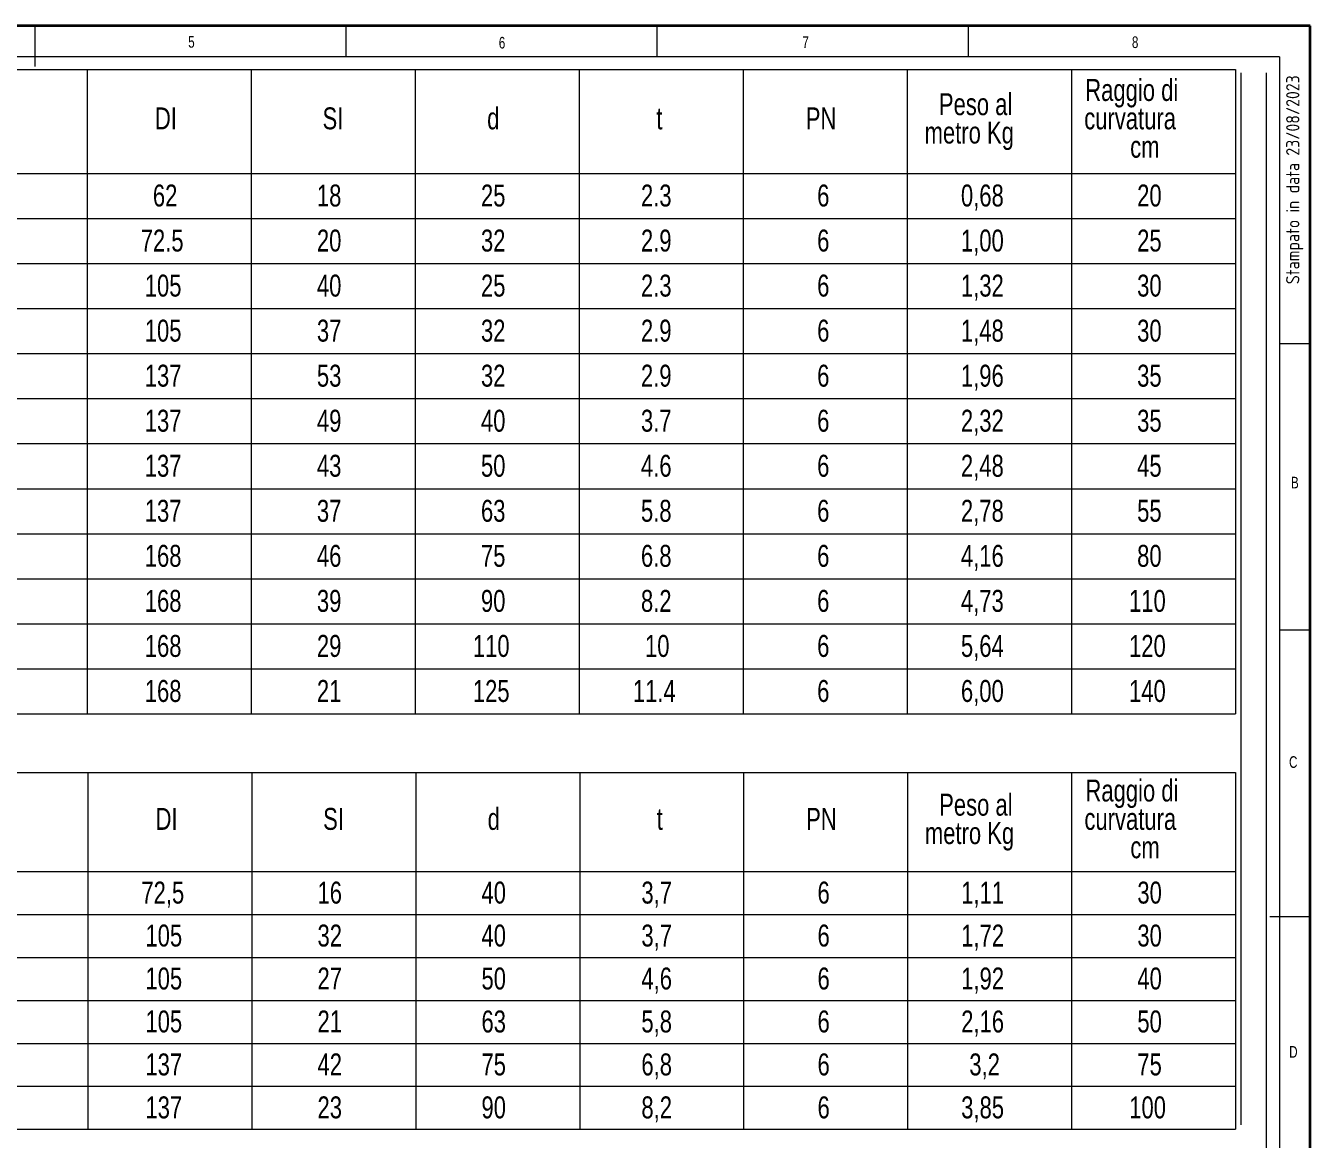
# Model space of a CAD drawing. Header units: millimetres. Extents: x 6 to 413, y 7 to 291.
# Drawn here: x 208.3 to 413.1, y 113.5 to 291.1 of the extents above; entities that cross this region are included whole.
import ezdxf

# ---------------------------------------------------------------- set-up
doc = ezdxf.new("R2010")
doc.units = ezdxf.units.MM
doc.styles.add('SLDTEXTSTYLE0', font='ISOCP3', dxfattribs={"width": 0.96})
doc.styles.add('SLDTEXTSTYLE2', font='TXT', dxfattribs={"width": 0.75})

# ---------------------------------------------------------------- blocks, each defined once
blk = doc.blocks.new('SW_TABLEANNOTATION_0')
at = {"color": 0, "linetype": 'Continuous', "lineweight": 18}
for p, q in [((33.0345132972, 0), (59.1884840327, 0)), ((59.1884840327, 0), (59.1884840327, -16.5554250154)), ((59.1884840327, 0), (85.3424547682, 0)), ((85.3424547682, 0), (85.3424547682, -16.5554250154)), ((85.3424547682, 0), (111.4964255036, 0)), ((111.4964255036, 0), (111.4964255036, -16.5554250154)), ((111.4964255036, 0), (137.6503962391, 0)), ((137.6503962391, 0), (137.6503962391, -16.5554250154)), ((137.6503962391, 0), (163.8043669746, 0)), ((163.8043669746, 0), (163.8043669746, -16.5554250154)), ((163.8043669746, 0), (189.9583377101, 0)), ((189.9583377101, 0), (189.9583377101, -16.5554250154)), ((189.9583377101, 0), (216.1123084456, 0)), ((216.1123084456, 0), (216.1123084456, -16.5554250154)), ((216.1123084456, 0), (242.2662791811, 0)), ((242.2662791811, 0), (242.2662791811, -16.5554250154)), ((33.0345132972, -16.5554250154), (59.1884840327, -16.5554250154)), ((59.1884840327, -16.5554250154), (59.1884840327, -23.7372803259)), ((59.1884840327, -16.5554250154), (85.3424547682, -16.5554250154)), ((85.3424547682, -16.5554250154), (85.3424547682, -23.7372803259)), ((85.3424547682, -16.5554250154), (111.4964255036, -16.5554250154)), ((111.4964255036, -16.5554250154), (111.4964255036, -23.7372803259)), ((111.4964255036, -16.5554250154), (137.6503962391, -16.5554250154)), ((137.6503962391, -16.5554250154), (137.6503962391, -23.7372803259)), ((137.6503962391, -16.5554250154), (163.8043669746, -16.5554250154)), ((163.8043669746, -16.5554250154), (163.8043669746, -23.7372803259)), ((163.8043669746, -16.5554250154), (189.9583377101, -16.5554250154)), ((189.9583377101, -16.5554250154), (189.9583377101, -23.7372803259)), ((189.9583377101, -16.5554250154), (216.1123084456, -16.5554250154)), ((216.1123084456, -16.5554250154), (216.1123084456, -23.7372803259)), ((216.1123084456, -16.5554250154), (242.2662791811, -16.5554250154)), ((242.2662791811, -16.5554250154), (242.2662791811, -23.7372803259)), ((33.0345132972, -23.7372803259), (59.1884840327, -23.7372803259)), ((59.1884840327, -23.7372803259), (59.1884840327, -30.9191356365)), ((59.1884840327, -23.7372803259), (85.3424547682, -23.7372803259)), ((85.3424547682, -23.7372803259), (85.3424547682, -30.9191356365)), ((85.3424547682, -23.7372803259), (111.4964255036, -23.7372803259)), ((111.4964255036, -23.7372803259), (111.4964255036, -30.9191356365)), ((111.4964255036, -23.7372803259), (137.6503962391, -23.7372803259)), ((137.6503962391, -23.7372803259), (137.6503962391, -30.9191356365)), ((137.6503962391, -23.7372803259), (163.8043669746, -23.7372803259)), ((163.8043669746, -23.7372803259), (163.8043669746, -30.9191356365)), ((163.8043669746, -23.7372803259), (189.9583377101, -23.7372803259)), ((189.9583377101, -23.7372803259), (189.9583377101, -30.9191356365)), ((189.9583377101, -23.7372803259), (216.1123084456, -23.7372803259)), ((216.1123084456, -23.7372803259), (216.1123084456, -30.9191356365)), ((216.1123084456, -23.7372803259), (242.2662791811, -23.7372803259)), ((242.2662791811, -23.7372803259), (242.2662791811, -30.9191356365)), ((33.0345132972, -30.9191356365), (59.1884840327, -30.9191356365)), ((59.1884840327, -30.9191356365), (59.1884840327, -38.100990947)), ((59.1884840327, -30.9191356365), (85.3424547682, -30.9191356365)), ((85.3424547682, -30.9191356365), (85.3424547682, -38.100990947)), ((85.3424547682, -30.9191356365), (111.4964255036, -30.9191356365)), ((111.4964255036, -30.9191356365), (111.4964255036, -38.100990947)), ((111.4964255036, -30.9191356365), (137.6503962391, -30.9191356365)), ((137.6503962391, -30.9191356365), (137.6503962391, -38.100990947)), ((137.6503962391, -30.9191356365), (163.8043669746, -30.9191356365)), ((163.8043669746, -30.9191356365), (163.8043669746, -38.100990947)), ((163.8043669746, -30.9191356365), (189.9583377101, -30.9191356365)), ((189.9583377101, -30.9191356365), (189.9583377101, -38.100990947)), ((189.9583377101, -30.9191356365), (216.1123084456, -30.9191356365)), ((216.1123084456, -30.9191356365), (216.1123084456, -38.100990947)), ((216.1123084456, -30.9191356365), (242.2662791811, -30.9191356365)), ((242.2662791811, -30.9191356365), (242.2662791811, -38.100990947)), ((33.0345132972, -38.100990947), (59.1884840327, -38.100990947)), ((59.1884840327, -38.100990947), (59.1884840327, -45.2828462576)), ((59.1884840327, -38.100990947), (85.3424547682, -38.100990947)), ((85.3424547682, -38.100990947), (85.3424547682, -45.2828462576)), ((85.3424547682, -38.100990947), (111.4964255036, -38.100990947)), ((111.4964255036, -38.100990947), (111.4964255036, -45.2828462576)), ((111.4964255036, -38.100990947), (137.6503962391, -38.100990947)), ((137.6503962391, -38.100990947), (137.6503962391, -45.2828462576)), ((137.6503962391, -38.100990947), (163.8043669746, -38.100990947)), ((163.8043669746, -38.100990947), (163.8043669746, -45.2828462576)), ((163.8043669746, -38.100990947), (189.9583377101, -38.100990947)), ((189.9583377101, -38.100990947), (189.9583377101, -45.2828462576)), ((189.9583377101, -38.100990947), (216.1123084456, -38.100990947)), ((216.1123084456, -38.100990947), (216.1123084456, -45.2828462576)), ((216.1123084456, -38.100990947), (242.2662791811, -38.100990947)), ((242.2662791811, -38.100990947), (242.2662791811, -45.2828462576)), ((33.0345132972, -45.2828462576), (59.1884840327, -45.2828462576)), ((59.1884840327, -45.2828462576), (59.1884840327, -52.4647015681)), ((59.1884840327, -45.2828462576), (85.3424547682, -45.2828462576)), ((85.3424547682, -45.2828462576), (85.3424547682, -52.4647015681)), ((85.3424547682, -45.2828462576), (111.4964255036, -45.2828462576)), ((111.4964255036, -45.2828462576), (111.4964255036, -52.4647015681)), ((111.4964255036, -45.2828462576), (137.6503962391, -45.2828462576)), ((137.6503962391, -45.2828462576), (137.6503962391, -52.4647015681)), ((137.6503962391, -45.2828462576), (163.8043669746, -45.2828462576)), ((163.8043669746, -45.2828462576), (163.8043669746, -52.4647015681)), ((163.8043669746, -45.2828462576), (189.9583377101, -45.2828462576)), ((189.9583377101, -45.2828462576), (189.9583377101, -52.4647015681)), ((189.9583377101, -45.2828462576), (216.1123084456, -45.2828462576)), ((216.1123084456, -45.2828462576), (216.1123084456, -52.4647015681)), ((216.1123084456, -45.2828462576), (242.2662791811, -45.2828462576)), ((242.2662791811, -45.2828462576), (242.2662791811, -52.4647015681)), ((33.0345132972, -52.4647015681), (59.1884840327, -52.4647015681)), ((59.1884840327, -52.4647015681), (59.1884840327, -59.6465568787)), ((59.1884840327, -52.4647015681), (85.3424547682, -52.4647015681)), ((85.3424547682, -52.4647015681), (85.3424547682, -59.6465568787)), ((85.3424547682, -52.4647015681), (111.4964255036, -52.4647015681)), ((111.4964255036, -52.4647015681), (111.4964255036, -59.6465568787)), ((111.4964255036, -52.4647015681), (137.6503962391, -52.4647015681)), ((137.6503962391, -52.4647015681), (137.6503962391, -59.6465568787)), ((137.6503962391, -52.4647015681), (163.8043669746, -52.4647015681)), ((163.8043669746, -52.4647015681), (163.8043669746, -59.6465568787)), ((163.8043669746, -52.4647015681), (189.9583377101, -52.4647015681)), ((189.9583377101, -52.4647015681), (189.9583377101, -59.6465568787)), ((189.9583377101, -52.4647015681), (216.1123084456, -52.4647015681)), ((216.1123084456, -52.4647015681), (216.1123084456, -59.6465568787)), ((216.1123084456, -52.4647015681), (242.2662791811, -52.4647015681)), ((242.2662791811, -52.4647015681), (242.2662791811, -59.6465568787)), ((33.0345132972, -59.6465568787), (59.1884840327, -59.6465568787)), ((59.1884840327, -59.6465568787), (59.1884840327, -66.8284121892)), ((59.1884840327, -59.6465568787), (85.3424547682, -59.6465568787)), ((85.3424547682, -59.6465568787), (85.3424547682, -66.8284121892)), ((85.3424547682, -59.6465568787), (111.4964255036, -59.6465568787)), ((111.4964255036, -59.6465568787), (111.4964255036, -66.8284121892)), ((111.4964255036, -59.6465568787), (137.6503962391, -59.6465568787)), ((137.6503962391, -59.6465568787), (137.6503962391, -66.8284121892)), ((137.6503962391, -59.6465568787), (163.8043669746, -59.6465568787)), ((163.8043669746, -59.6465568787), (163.8043669746, -66.8284121892)), ((163.8043669746, -59.6465568787), (189.9583377101, -59.6465568787)), ((189.9583377101, -59.6465568787), (189.9583377101, -66.8284121892)), ((189.9583377101, -59.6465568787), (216.1123084456, -59.6465568787)), ((216.1123084456, -59.6465568787), (216.1123084456, -66.8284121892)), ((216.1123084456, -59.6465568787), (242.2662791811, -59.6465568787)), ((242.2662791811, -59.6465568787), (242.2662791811, -66.8284121892)), ((33.0345132972, -66.8284121892), (59.1884840327, -66.8284121892)), ((59.1884840327, -66.8284121892), (59.1884840327, -74.0102674998)), ((59.1884840327, -66.8284121892), (85.3424547682, -66.8284121892)), ((85.3424547682, -66.8284121892), (85.3424547682, -74.0102674998)), ((85.3424547682, -66.8284121892), (111.4964255036, -66.8284121892)), ((111.4964255036, -66.8284121892), (111.4964255036, -74.0102674998)), ((111.4964255036, -66.8284121892), (137.6503962391, -66.8284121892)), ((137.6503962391, -66.8284121892), (137.6503962391, -74.0102674998)), ((137.6503962391, -66.8284121892), (163.8043669746, -66.8284121892)), ((163.8043669746, -66.8284121892), (163.8043669746, -74.0102674998)), ((163.8043669746, -66.8284121892), (189.9583377101, -66.8284121892)), ((189.9583377101, -66.8284121892), (189.9583377101, -74.0102674998)), ((189.9583377101, -66.8284121892), (216.1123084456, -66.8284121892)), ((216.1123084456, -66.8284121892), (216.1123084456, -74.0102674998)), ((216.1123084456, -66.8284121892), (242.2662791811, -66.8284121892)), ((242.2662791811, -66.8284121892), (242.2662791811, -74.0102674998)), ((33.0345132972, -74.0102674998), (59.1884840327, -74.0102674998)), ((59.1884840327, -74.0102674998), (59.1884840327, -81.1921228103)), ((59.1884840327, -74.0102674998), (85.3424547682, -74.0102674998)), ((85.3424547682, -74.0102674998), (85.3424547682, -81.1921228103)), ((85.3424547682, -74.0102674998), (111.4964255036, -74.0102674998)), ((111.4964255036, -74.0102674998), (111.4964255036, -81.1921228103)), ((111.4964255036, -74.0102674998), (137.6503962391, -74.0102674998)), ((137.6503962391, -74.0102674998), (137.6503962391, -81.1921228103)), ((137.6503962391, -74.0102674998), (163.8043669746, -74.0102674998)), ((163.8043669746, -74.0102674998), (163.8043669746, -81.1921228103)), ((163.8043669746, -74.0102674998), (189.9583377101, -74.0102674998)), ((189.9583377101, -74.0102674998), (189.9583377101, -81.1921228103)), ((189.9583377101, -74.0102674998), (216.1123084456, -74.0102674998)), ((216.1123084456, -74.0102674998), (216.1123084456, -81.1921228103)), ((216.1123084456, -74.0102674998), (242.2662791811, -74.0102674998)), ((242.2662791811, -74.0102674998), (242.2662791811, -81.1921228103)), ((33.0345132972, -81.1921228103), (59.1884840327, -81.1921228103)), ((59.1884840327, -81.1921228103), (59.1884840327, -88.3739781209)), ((59.1884840327, -81.1921228103), (85.3424547682, -81.1921228103)), ((85.3424547682, -81.1921228103), (85.3424547682, -88.3739781209)), ((85.3424547682, -81.1921228103), (111.4964255036, -81.1921228103)), ((111.4964255036, -81.1921228103), (111.4964255036, -88.3739781209)), ((111.4964255036, -81.1921228103), (137.6503962391, -81.1921228103)), ((137.6503962391, -81.1921228103), (137.6503962391, -88.3739781209)), ((137.6503962391, -81.1921228103), (163.8043669746, -81.1921228103)), ((163.8043669746, -81.1921228103), (163.8043669746, -88.3739781209)), ((163.8043669746, -81.1921228103), (189.9583377101, -81.1921228103)), ((189.9583377101, -81.1921228103), (189.9583377101, -88.3739781209)), ((189.9583377101, -81.1921228103), (216.1123084456, -81.1921228103)), ((216.1123084456, -81.1921228103), (216.1123084456, -88.3739781209)), ((216.1123084456, -81.1921228103), (242.2662791811, -81.1921228103)), ((242.2662791811, -81.1921228103), (242.2662791811, -88.3739781209)), ((33.0345132972, -88.3739781209), (59.1884840327, -88.3739781209)), ((59.1884840327, -88.3739781209), (59.1884840327, -95.5558334314)), ((59.1884840327, -88.3739781209), (85.3424547682, -88.3739781209)), ((85.3424547682, -88.3739781209), (85.3424547682, -95.5558334314)), ((85.3424547682, -88.3739781209), (111.4964255036, -88.3739781209)), ((111.4964255036, -88.3739781209), (111.4964255036, -95.5558334314)), ((111.4964255036, -88.3739781209), (137.6503962391, -88.3739781209)), ((137.6503962391, -88.3739781209), (137.6503962391, -95.5558334314)), ((137.6503962391, -88.3739781209), (163.8043669746, -88.3739781209)), ((163.8043669746, -88.3739781209), (163.8043669746, -95.5558334314)), ((163.8043669746, -88.3739781209), (189.9583377101, -88.3739781209)), ((189.9583377101, -88.3739781209), (189.9583377101, -95.5558334314)), ((189.9583377101, -88.3739781209), (216.1123084456, -88.3739781209)), ((216.1123084456, -88.3739781209), (216.1123084456, -95.5558334314)), ((216.1123084456, -88.3739781209), (242.2662791811, -88.3739781209)), ((242.2662791811, -88.3739781209), (242.2662791811, -95.5558334314)), ((33.0345132972, -95.5558334314), (59.1884840327, -95.5558334314)), ((59.1884840327, -95.5558334314), (59.1884840327, -102.737688742)), ((59.1884840327, -95.5558334314), (85.3424547682, -95.5558334314)), ((85.3424547682, -95.5558334314), (85.3424547682, -102.737688742)), ((85.3424547682, -95.5558334314), (111.4964255036, -95.5558334314)), ((111.4964255036, -95.5558334314), (111.4964255036, -102.737688742)), ((111.4964255036, -95.5558334314), (137.6503962391, -95.5558334314)), ((137.6503962391, -95.5558334314), (137.6503962391, -102.737688742)), ((137.6503962391, -95.5558334314), (163.8043669746, -95.5558334314)), ((163.8043669746, -95.5558334314), (163.8043669746, -102.737688742)), ((163.8043669746, -95.5558334314), (189.9583377101, -95.5558334314)), ((189.9583377101, -95.5558334314), (189.9583377101, -102.737688742)), ((189.9583377101, -95.5558334314), (216.1123084456, -95.5558334314)), ((216.1123084456, -95.5558334314), (216.1123084456, -102.737688742)), ((216.1123084456, -95.5558334314), (242.2662791811, -95.5558334314)), ((242.2662791811, -95.5558334314), (242.2662791811, -102.737688742)), ((33.0345132972, -102.737688742), (59.1884840327, -102.737688742)), ((59.1884840327, -102.737688742), (85.3424547682, -102.737688742)), ((85.3424547682, -102.737688742), (111.4964255036, -102.737688742)), ((111.4964255036, -102.737688742), (137.6503962391, -102.737688742)), ((137.6503962391, -102.737688742), (163.8043669746, -102.737688742)), ((163.8043669746, -102.737688742), (189.9583377101, -102.737688742)), ((189.9583377101, -102.737688742), (216.1123084456, -102.737688742)), ((216.1123084456, -102.737688742), (242.2662791811, -102.737688742))]:
    blk.add_line(p, q, dxfattribs=at)
at = {"color": 0, "linetype": 'Continuous', "lineweight": 0, "char_height": 3.5, "attachment_point": 1, "style": 'SLDTEXTSTYLE2'}
for s, insert in [('Raggio di', (218.3295715418, -1.5031283861)), ('Peso al', (194.9950448592, -3.7659754185)), ('DI', (70.0026221352, -6.0288226837)), ('SI', (96.7302039904, -6.0288226837)), ('d', (122.9741053292, -6.0288226837)), ('PN', (173.7751023804, -6.0288226837)), ('t', (149.9374510286, -6.0288226837)), ('curvatura', (218.1642934498, -6.0288229165)), ('metro Kg', (192.7151839603, -8.2916699489)), ('cm', (225.4924186323, -10.554517447)), ('62', (69.6793582069, -18.3306621264)), ('18', (95.8333289424, -18.3306621264)), ('25', (121.9872996779, -18.3306621264)), ('2.3', (147.4947427896, -18.3306621264)), ('6', (175.5882967456, -18.3306621264)), ('0,68', (198.5096285474, -18.3306621264)), ('20', (226.6031826199, -18.3306621264)), ('72.5', (67.7397748699, -25.5125174369)), ('20', (95.8333289424, -25.5125174369)), ('32', (121.9872996779, -25.5125174369)), ('2.9', (147.4947427896, -25.5125174369)), ('6', (175.5882967456, -25.5125174369)), ('1,00', (198.5096285474, -25.5125174369)), ('25', (226.6031826199, -25.5125174369)), ('105', (68.3863027265, -32.6943727475)), ('40', (95.8333289424, -32.6943727475)), ('25', (121.9872996779, -32.6943727475)), ('2.3', (147.4947427896, -32.6943727475)), ('6', (175.5882967456, -32.6943727475)), ('1,32', (198.5096285474, -32.6943727475)), ('30', (226.6031826199, -32.6943727475)), ('105', (68.3863027265, -39.876228058)), ('37', (95.8333289424, -39.876228058)), ('32', (121.9872996779, -39.876228058)), ('2.9', (147.4947427896, -39.876228058)), ('6', (175.5882967456, -39.876228058)), ('1,48', (198.5096285474, -39.876228058)), ('30', (226.6031826199, -39.876228058)), ('137', (68.3863027265, -47.0580833686)), ('53', (95.8333289424, -47.0580833686)), ('32', (121.9872996779, -47.0580833686)), ('2.9', (147.4947427896, -47.0580833686)), ('6', (175.5882967456, -47.0580833686)), ('1,96', (198.5096285474, -47.0580833686)), ('35', (226.6031826199, -47.0580833686)), ('137', (68.3863027265, -54.2399386791)), ('49', (95.8333289424, -54.2399386791)), ('40', (121.9872996779, -54.2399386791)), ('3.7', (147.4947427896, -54.2399386791)), ('6', (175.5882967456, -54.2399386791)), ('2,32', (198.5096285474, -54.2399386791)), ('35', (226.6031826199, -54.2399386791)), ('137', (68.3863027265, -61.4217939897)), ('43', (95.8333289424, -61.4217939897)), ('50', (121.9872996779, -61.4217939897)), ('4.6', (147.4947427896, -61.4217939897)), ('6', (175.5882967456, -61.4217939897)), ('2,48', (198.5096285474, -61.4217939897)), ('45', (226.6031826199, -61.4217939897)), ('137', (68.3863027265, -68.6036493002)), ('37', (95.8333289424, -68.6036493002)), ('63', (121.9872996779, -68.6036493002)), ('5.8', (147.4947427896, -68.6036493002)), ('6', (175.5882967456, -68.6036493002)), ('2,78', (198.5096285474, -68.6036493002)), ('55', (226.6031826199, -68.6036493002)), ('168', (68.3863027265, -75.7855046108)), ('46', (95.8333289424, -75.7855046108)), ('6.8', (147.4947427896, -75.7855046108)), ('6', (175.5882967456, -75.7855046108)), ('4,16', (198.5096285474, -75.7855046108)), ('80', (226.6031826199, -75.7855046108)), ('75', (121.9872996779, -75.7855046108)), ('168', (68.3863027265, -82.9673599213)), ('39', (95.8333289424, -82.9673599213)), ('90', (121.9872996779, -82.9673599213)), ('8.2', (147.4947427896, -82.9673599213)), ('6', (175.5882967456, -82.9673599213)), ('4,73', (198.5096285474, -82.9673599213)), ('110', (225.3101271395, -82.9673599213)), ('168', (68.3863027265, -90.1492152319)), ('29', (95.8333289424, -90.1492152319)), ('110', (120.6942441975, -90.1492152319)), ('10', (148.1412704134, -90.1492152319)), ('6', (175.5882967456, -90.1492152319)), ('5,64', (198.5096285474, -90.1492152319)), ('120', (225.3101271395, -90.1492152319)), ('168', (68.3863027265, -97.3310705424)), ('21', (95.8333289424, -97.3310705424)), ('125', (120.6942441975, -97.3310705424)), ('11.4', (146.2016870764, -97.3310705424)), ('6', (175.5882967456, -97.3310705424)), ('6,00', (198.5096285474, -97.3310705424)), ('140', (225.3101271395, -97.3310705424))]:
    blk.add_mtext(s, dxfattribs=dict(at, insert=insert))
blk = doc.blocks.new('SW_TABLEANNOTATION_1')
at = {"color": 0, "linetype": 'Continuous', "lineweight": 18}
for p, q in [((33.0188538118, 0), (59.1604266737, 0)), ((59.1604266737, 0), (59.1604266737, -15.7903316738)), ((59.1604266737, 0), (85.3019995356, 0)), ((85.3019995356, 0), (85.3019995356, -15.7903316738)), ((85.3019995356, 0), (111.4435723975, 0)), ((111.4435723975, 0), (111.4435723975, -15.7903316738)), ((111.4435723975, 0), (137.5851452594, 0)), ((137.5851452594, 0), (137.5851452594, -15.7903316738)), ((137.5851452594, 0), (163.7267181213, 0)), ((163.7267181213, 0), (163.7267181213, -15.7903316738)), ((163.7267181213, 0), (189.8682909831, 0)), ((189.8682909831, 0), (189.8682909831, -15.7903316738)), ((189.8682909831, 0), (216.009863845, 0)), ((216.009863845, 0), (216.009863845, -15.7903316738)), ((216.009863845, 0), (242.1514367069, 0)), ((242.1514367069, 0), (242.1514367069, -15.7903316738)), ((33.0188538118, -15.7903316738), (59.1604266737, -15.7903316738)), ((59.1604266737, -15.7903316738), (59.1604266737, -22.6402843196)), ((59.1604266737, -15.7903316738), (85.3019995356, -15.7903316738)), ((85.3019995356, -15.7903316738), (85.3019995356, -22.6402843196)), ((85.3019995356, -15.7903316738), (111.4435723975, -15.7903316738)), ((111.4435723975, -15.7903316738), (111.4435723975, -22.6402843196)), ((111.4435723975, -15.7903316738), (137.5851452594, -15.7903316738)), ((137.5851452594, -15.7903316738), (137.5851452594, -22.6402843196)), ((137.5851452594, -15.7903316738), (163.7267181213, -15.7903316738)), ((163.7267181213, -15.7903316738), (163.7267181213, -22.6402843196)), ((163.7267181213, -15.7903316738), (189.8682909831, -15.7903316738)), ((189.8682909831, -15.7903316738), (189.8682909831, -22.6402843196)), ((189.8682909831, -15.7903316738), (216.009863845, -15.7903316738)), ((216.009863845, -15.7903316738), (216.009863845, -22.6402843196)), ((216.009863845, -15.7903316738), (242.1514367069, -15.7903316738)), ((242.1514367069, -15.7903316738), (242.1514367069, -22.6402843196)), ((33.0188538118, -22.6402843196), (59.1604266737, -22.6402843196)), ((59.1604266737, -22.6402843196), (59.1604266737, -29.4902369654)), ((59.1604266737, -22.6402843196), (85.3019995356, -22.6402843196)), ((85.3019995356, -22.6402843196), (85.3019995356, -29.4902369654)), ((85.3019995356, -22.6402843196), (111.4435723975, -22.6402843196)), ((111.4435723975, -22.6402843196), (111.4435723975, -29.4902369654)), ((111.4435723975, -22.6402843196), (137.5851452594, -22.6402843196)), ((137.5851452594, -22.6402843196), (137.5851452594, -29.4902369654)), ((137.5851452594, -22.6402843196), (163.7267181213, -22.6402843196)), ((163.7267181213, -22.6402843196), (163.7267181213, -29.4902369654)), ((163.7267181213, -22.6402843196), (189.8682909831, -22.6402843196)), ((189.8682909831, -22.6402843196), (189.8682909831, -29.4902369654)), ((189.8682909831, -22.6402843196), (216.009863845, -22.6402843196)), ((216.009863845, -22.6402843196), (216.009863845, -29.4902369654)), ((216.009863845, -22.6402843196), (242.1514367069, -22.6402843196)), ((242.1514367069, -22.6402843196), (242.1514367069, -29.4902369654)), ((33.0188538118, -29.4902369654), (59.1604266737, -29.4902369654)), ((59.1604266737, -29.4902369654), (59.1604266737, -36.3401896112)), ((59.1604266737, -29.4902369654), (85.3019995356, -29.4902369654)), ((85.3019995356, -29.4902369654), (85.3019995356, -36.3401896112)), ((85.3019995356, -29.4902369654), (111.4435723975, -29.4902369654)), ((111.4435723975, -29.4902369654), (111.4435723975, -36.3401896112)), ((111.4435723975, -29.4902369654), (137.5851452594, -29.4902369654)), ((137.5851452594, -29.4902369654), (137.5851452594, -36.3401896112)), ((137.5851452594, -29.4902369654), (163.7267181213, -29.4902369654)), ((163.7267181213, -29.4902369654), (163.7267181213, -36.3401896112)), ((163.7267181213, -29.4902369654), (189.8682909831, -29.4902369654)), ((189.8682909831, -29.4902369654), (189.8682909831, -36.3401896112)), ((189.8682909831, -29.4902369654), (216.009863845, -29.4902369654)), ((216.009863845, -29.4902369654), (216.009863845, -36.3401896112)), ((216.009863845, -29.4902369654), (242.1514367069, -29.4902369654)), ((242.1514367069, -29.4902369654), (242.1514367069, -36.3401896112)), ((33.0188538118, -36.3401896112), (59.1604266737, -36.3401896112)), ((59.1604266737, -36.3401896112), (59.1604266737, -43.190142257)), ((59.1604266737, -36.3401896112), (85.3019995356, -36.3401896112)), ((85.3019995356, -36.3401896112), (85.3019995356, -43.190142257)), ((85.3019995356, -36.3401896112), (111.4435723975, -36.3401896112)), ((111.4435723975, -36.3401896112), (111.4435723975, -43.190142257)), ((111.4435723975, -36.3401896112), (137.5851452594, -36.3401896112)), ((137.5851452594, -36.3401896112), (137.5851452594, -43.190142257)), ((137.5851452594, -36.3401896112), (163.7267181213, -36.3401896112)), ((163.7267181213, -36.3401896112), (163.7267181213, -43.190142257)), ((163.7267181213, -36.3401896112), (189.8682909831, -36.3401896112)), ((189.8682909831, -36.3401896112), (189.8682909831, -43.190142257)), ((189.8682909831, -36.3401896112), (216.009863845, -36.3401896112)), ((216.009863845, -36.3401896112), (216.009863845, -43.190142257)), ((216.009863845, -36.3401896112), (242.1514367069, -36.3401896112)), ((242.1514367069, -36.3401896112), (242.1514367069, -43.190142257)), ((33.0188538118, -43.190142257), (59.1604266737, -43.190142257)), ((59.1604266737, -43.190142257), (59.1604266737, -50.0400949029)), ((59.1604266737, -43.190142257), (85.3019995356, -43.190142257)), ((85.3019995356, -43.190142257), (85.3019995356, -50.0400949029)), ((85.3019995356, -43.190142257), (111.4435723975, -43.190142257)), ((111.4435723975, -43.190142257), (111.4435723975, -50.0400949029)), ((111.4435723975, -43.190142257), (137.5851452594, -43.190142257)), ((137.5851452594, -43.190142257), (137.5851452594, -50.0400949029)), ((137.5851452594, -43.190142257), (163.7267181213, -43.190142257)), ((163.7267181213, -43.190142257), (163.7267181213, -50.0400949029)), ((163.7267181213, -43.190142257), (189.8682909831, -43.190142257)), ((189.8682909831, -43.190142257), (189.8682909831, -50.0400949029)), ((189.8682909831, -43.190142257), (216.009863845, -43.190142257)), ((216.009863845, -43.190142257), (216.009863845, -50.0400949029)), ((216.009863845, -43.190142257), (242.1514367069, -43.190142257)), ((242.1514367069, -43.190142257), (242.1514367069, -50.0400949029)), ((33.0188538118, -50.0400949029), (59.1604266737, -50.0400949029)), ((59.1604266737, -50.0400949029), (59.1604266737, -56.8900475487)), ((59.1604266737, -50.0400949029), (85.3019995356, -50.0400949029)), ((85.3019995356, -50.0400949029), (85.3019995356, -56.8900475487)), ((85.3019995356, -50.0400949029), (111.4435723975, -50.0400949029)), ((111.4435723975, -50.0400949029), (111.4435723975, -56.8900475487)), ((111.4435723975, -50.0400949029), (137.5851452594, -50.0400949029)), ((137.5851452594, -50.0400949029), (137.5851452594, -56.8900475487)), ((137.5851452594, -50.0400949029), (163.7267181213, -50.0400949029)), ((163.7267181213, -50.0400949029), (163.7267181213, -56.8900475487)), ((163.7267181213, -50.0400949029), (189.8682909831, -50.0400949029)), ((189.8682909831, -50.0400949029), (189.8682909831, -56.8900475487)), ((189.8682909831, -50.0400949029), (216.009863845, -50.0400949029)), ((216.009863845, -50.0400949029), (216.009863845, -56.8900475487)), ((216.009863845, -50.0400949029), (242.1514367069, -50.0400949029)), ((242.1514367069, -50.0400949029), (242.1514367069, -56.8900475487)), ((33.0188538118, -56.8900475487), (59.1604266737, -56.8900475487)), ((59.1604266737, -56.8900475487), (85.3019995356, -56.8900475487)), ((85.3019995356, -56.8900475487), (111.4435723975, -56.8900475487)), ((111.4435723975, -56.8900475487), (137.5851452594, -56.8900475487)), ((137.5851452594, -56.8900475487), (163.7267181213, -56.8900475487)), ((163.7267181213, -56.8900475487), (189.8682909831, -56.8900475487)), ((189.8682909831, -56.8900475487), (216.009863845, -56.8900475487)), ((216.009863845, -56.8900475487), (242.1514367069, -56.8900475487))]:
    blk.add_line(p, q, dxfattribs=at)
at = {"color": 0, "linetype": 'Continuous', "lineweight": 0, "char_height": 3.5, "attachment_point": 1, "style": 'SLDTEXTSTYLE2'}
for s, insert in [('Raggio di', (218.2209280044, -1.1205817153)), ('Peso al', (194.8987991954, -3.3834287477)), ('DI', (69.9683658394, -5.6462760129)), ('SI', (96.6835498211, -5.6462760129)), ('d', (122.9150532863, -5.6462760129)), ('t', (149.866001112, -5.6462760129)), ('PN', (173.6912545902, -5.6462760129)), ('curvatura', (218.0556499124, -5.6462762457)), ('metro Kg', (192.6189382965, -7.9091232781)), ('cm', (225.3837750949, -10.1719707762)), ('72,5', (67.7055185742, -17.3996174524)), ('16', (95.786674773, -17.3996174524)), ('40', (121.9282476349, -17.3996174524)), ('3,7', (147.423292873, -17.3996174524)), ('6', (175.5044489554, -17.3996174524)), ('1,11', (198.4133828836, -17.3996174524)), ('30', (226.4945390824, -17.3996174524)), ('105', (68.3520464308, -24.2495700982)), ('32', (95.786674773, -24.2495700982)), ('40', (121.9282476349, -24.2495700982)), ('3,7', (147.423292873, -24.2495700982)), ('6', (175.5044489554, -24.2495700982)), ('1,72', (198.4133828836, -24.2495700982)), ('30', (226.4945390824, -24.2495700982)), ('105', (68.3520464308, -31.0995227441)), ('27', (95.786674773, -31.0995227441)), ('50', (121.9282476349, -31.0995227441)), ('4,6', (147.423292873, -31.0995227441)), ('6', (175.5044489554, -31.0995227441)), ('1,92', (198.4133828836, -31.0995227441)), ('40', (226.4945390824, -31.0995227441)), ('105', (68.3520464308, -37.9494753899)), ('21', (95.786674773, -37.9494753899)), ('63', (121.9282476349, -37.9494753899)), ('5,8', (147.423292873, -37.9494753899)), ('6', (175.5044489554, -37.9494753899)), ('2,16', (198.4133828836, -37.9494753899)), ('50', (226.4945390824, -37.9494753899)), ('137', (68.3520464308, -44.7994280357)), ('42', (95.786674773, -44.7994280357)), ('75', (121.9282476349, -44.7994280357)), ('6,8', (147.423292873, -44.7994280357)), ('6', (175.5044489554, -44.7994280357)), ('3,2', (199.7064385968, -44.7994280357)), ('75', (226.4945390824, -44.7994280357)), ('137', (68.3520464308, -51.6493806815)), ('23', (95.786674773, -51.6493806815)), ('90', (121.9282476349, -51.6493806815)), ('8,2', (147.423292873, -51.6493806815)), ('6', (175.5044489554, -51.6493806815)), ('3,85', (198.4133828836, -51.6493806815)), ('100', (225.2014836021, -51.6493806815))]:
    blk.add_mtext(s, dxfattribs=dict(at, insert=insert))

msp = doc.modelspace()

# ---------------------------------------------------------------- linework, layer by layer
at = {"color": 7, "linetype": 'Continuous', "lineweight": 35}
for p, q in [((413.0639869005, 291.1062131717), (6.2733619838, 291.1062131717)), ((413.0639869005, 7.1062131717), (413.0639869005, 291.1062131717))]:
    msp.add_line(p, q, dxfattribs=at)
at = {"color": 7, "linetype": 'Continuous', "lineweight": 18}
for p, q in [((209.6972533125, 291.1062131717), (209.6972533125, 284.5933688376)), ((259.2972533125, 291.1062131717), (259.2972533125, 286.1523380588)), ((308.8972533125, 291.1062131717), (308.8972533125, 286.1523380588)), ((358.4972533125, 291.1062131717), (358.4972533125, 286.1523380588)), ((408.1445930387, 286.1523380588), (11.2972533125, 286.1523380588)), ((408.1445930387, 286.1523380588), (408.1445930387, 39.6951229249)), ((402.0660452797, 115.8303096483), (402.0660452797, 283.5787745213)), ((406.1006786879, 87.4616518222), (406.1006786879, 283.5787745213)), ((408.1445930387, 240.4523380588), (413.0639869005, 240.4523380588)), ((408.1445930387, 194.7523380588), (413.0639869005, 194.7523380588)), ((406.6344762361, 149.0523380588), (413.0639869005, 149.0523380588))]:
    msp.add_line(p, q, dxfattribs=at)

# ---------------------------------------------------------------- block references
at = {"color": 7, "linetype": 'Continuous', "lineweight": 0}
for name, p in [('SW_TABLEANNOTATION_0', (158.8539988619, 284.1062131717)), ('SW_TABLEANNOTATION_1', (158.9931563318, 172.0230262479))]:
    msp.add_blockref(name, p, dxfattribs=at)

# ---------------------------------------------------------------- texts
at = {"color": 7, "linetype": 'Continuous', "lineweight": 0, "char_height": 1.8520833333, "attachment_point": 1, "style": 'SLDTEXTSTYLE2'}
for s, insert in [('5', (234.1671278242, 289.4500652867)), ('6', (283.6837745976, 289.3152235377)), ('7', (332.0837016212, 289.3999658024)), ('8', (384.6227391889, 289.3999658024)), ('B', (409.9820915847, 219.1716462088)), ('C', (409.6706773203, 174.6166131295)), ('D', (409.6943888108, 128.4005845487))]:
    msp.add_mtext(s, dxfattribs=dict(at, insert=insert))
at = {"color": 7, "linetype": 'Continuous', "lineweight": 0, "insert": (409.2094914141, 283.1938297477), "char_height": 2.1166666667, "attachment_point": 3, "rotation": 90.0000000000002, "style": 'SLDTEXTSTYLE0'}
msp.add_mtext('Stampato in data 23/08/2023', dxfattribs=at)

doc.saveas('drawing.dxf')
